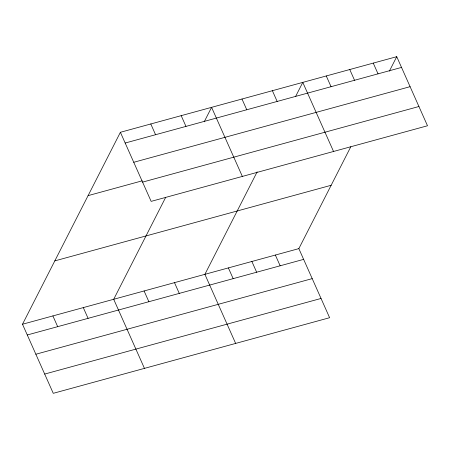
<?xml version="1.0" encoding="UTF-8"?>
<svg xmlns="http://www.w3.org/2000/svg" width="450" height="450" viewBox="0 0 450 450"><rect width="100%" height="100%" fill="white"/><g stroke="black" fill="none" stroke-linecap="round" stroke-linejoin="round"><path stroke-width="0.67" d="M350.809 146.745L298.851 248.625L329.608 317.711L53.258 393.322L22.5 324.236L120.392 132.289L396.743 56.678L427.5 125.764L151.149 201.375L120.392 132.289M165.651 197.409L113.698 299.284L144.456 368.37M204.204 121.815L211.584 107.336L242.347 176.422M257.164 171.833L204.891 274.337L235.648 343.418M295.706 96.261L302.782 82.384L333.54 151.47M389.357 71.156L396.743 56.678M125.173 143.032L401.524 67.421M133.746 162.287L410.096 86.676M88.087 195.632L142.127 180.844M142.577 182.121L418.928 106.509M54.804 260.893L331.155 185.282M22.5 324.236L298.851 248.625M27.281 334.98L303.637 259.369M35.854 354.234L312.204 278.623M44.685 374.068L321.036 298.457M373.252 63.107L378.034 73.851M349.762 69.531L354.544 80.274M326.272 75.96L331.054 86.704M272.385 90.703L277.166 101.447M241.987 99.022L246.769 109.766M275.361 255.054L280.148 265.798M251.871 261.478L256.657 272.227M181.187 115.656L185.974 126.399M228.381 267.907L233.167 278.651M150.789 123.969L155.571 134.719M174.493 282.651L179.274 293.394M144.096 290.97L148.877 301.714M83.295 307.603L88.082 318.347M52.898 315.923L57.684 326.666"/></g></svg>
